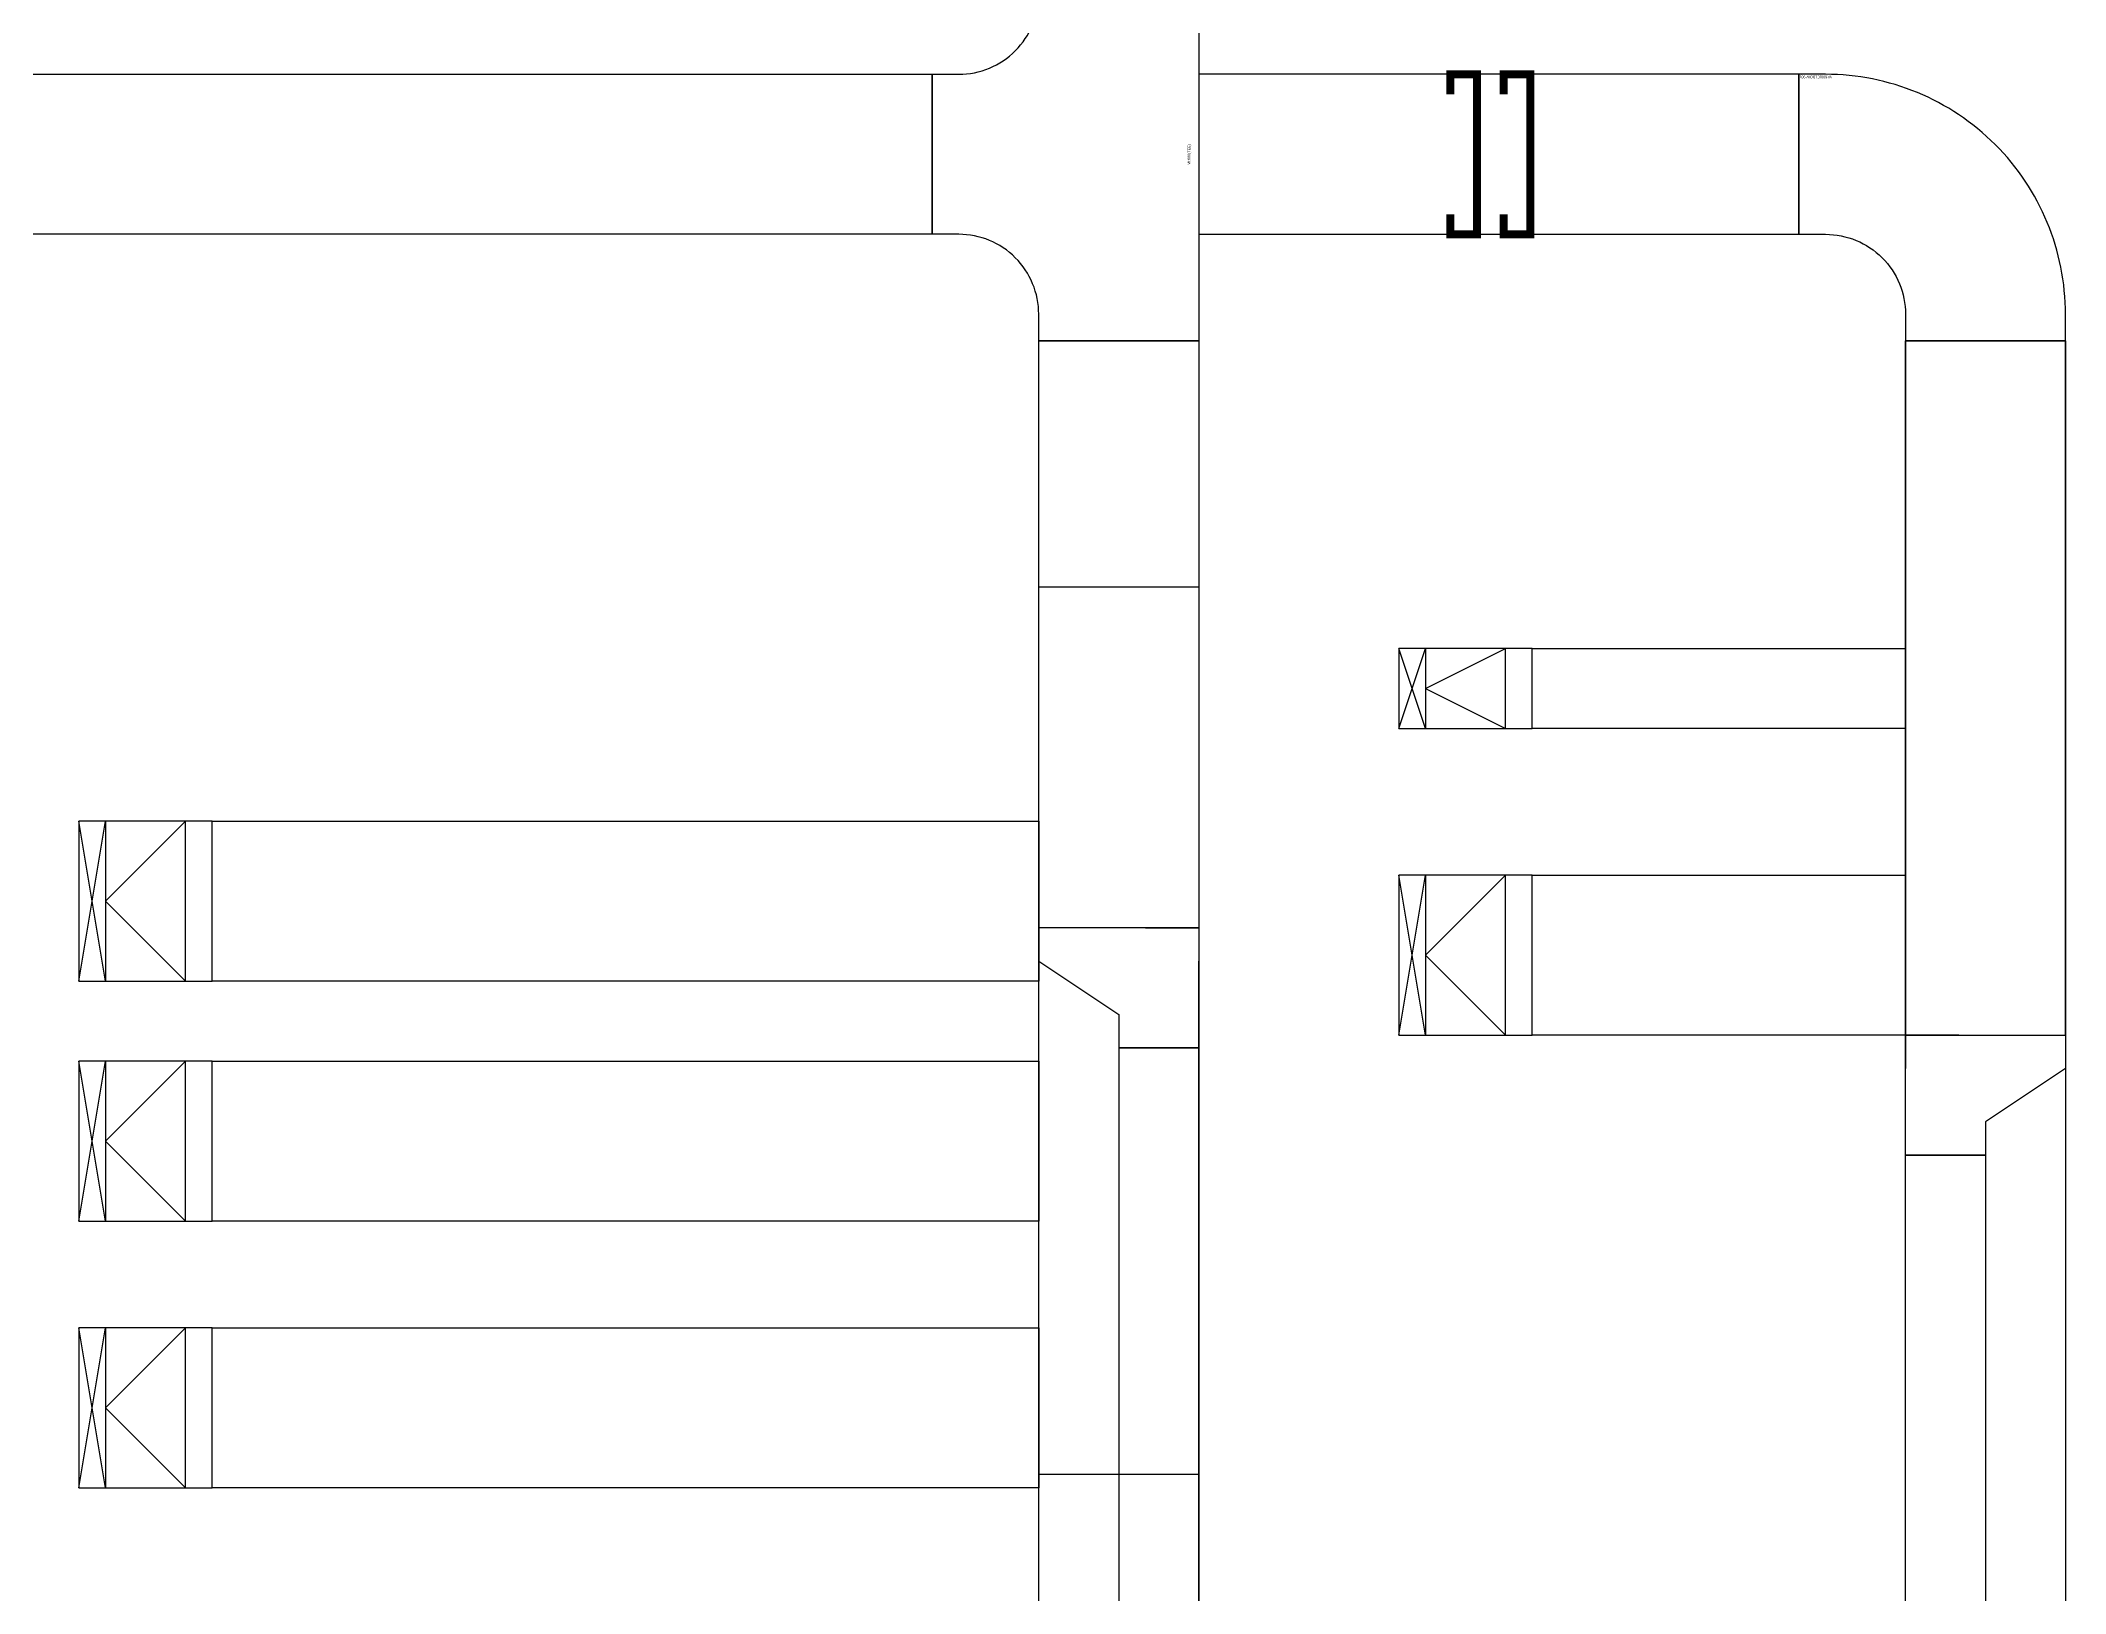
# Model space of a CAD drawing. Header units: millimetres. Extents: x 88028 to 500787, y -530175 to 1035835.
# Drawn here: x 110110 to 117704, y -238192 to -232368 of the extents above; entities that cross this region are included whole.
import ezdxf
from ezdxf.enums import TextEntityAlignment as Align

# ---------------------------------------------------------------- set-up
doc = ezdxf.new("R2010")
doc.units = ezdxf.units.MM
doc.header["$LTSCALE"] = 150
doc.layers.get('Defpoints').update_dxf_attribs({"color": 150})
for name, color, linetype in [('-----26 Electrical Cable Tray', 200, 'Continuous'), ('-----26 Electrical Cable Tray_건물(UPS)', 100, 'Continuous'), ('-----26 Electrical Cable Tray_건물(일반)', 20, 'Continuous')]:
    doc.layers.add(name, color=color, linetype=linetype)
doc.styles.add('LGR', font='LGSmHaTR.ttf')
doc.styles.get("Standard").update_dxf_attribs({"font": ''})
doc.styles.get('Standard').set_extended_font_data('Dotum')
doc.dimstyles.new('전기통신참고용-치수', dxfattribs={"dimscale": 15, "dimtxt": 2, "dimasz": 0, "dimexe": 0, "dimexo": 0, "dimgap": 0.4, "dimtad": 4, "dimdec": 0, "dimzin": 0, "dimdsep": 46, "dimtxsty": 'Standard', "dimblk": 'NONE', "dimcen": 0, "dimse1": 1, "dimse2": 1, "dimsd1": 1, "dimsd2": 1, "dimclrd": 8, "dimclre": 8, "dimclrt": 8, "dimadec": 0, "dimazin": 0, "dimtfac": 1, "dimtdec": 0, "dimtix": 1, "dimtmove": 2, "dimatfit": 0, "dimldrblk": 'NONE', "dimfxl": 2, "dimtolj": 1, "dimtzin": 0, "dimarcsym": 0})

# ---------------------------------------------------------------- blocks, each defined once
blk = doc.blocks.new('*U8')
at = {"color": 0}
blk.add_lwpolyline([(0, 0), (-100, 0, -0.414214), (-400, 300), (-400, 400), (-1000, 400), (-1000, 300, 0.414214), (-100, -600), (0, -600)], format="xyb", close=True, dxfattribs=at)
blk.add_text('W:600(ELBOW 90)', height=10, dxfattribs=at).set_placement((-5, -590), align=Align.MIDDLE_RIGHT)
blk = doc.blocks.new('A$C85de5c4d')
at = {"color": 0}
for p, q in [((0, 0), (0, -400)), ((600, 0), (0, 0)), ((600, -400), (600, 0)), ((0, -400), (0, -500)), ((600, -500), (600, -400)), ((0, -500), (600, -500))]:
    blk.add_line(p, q, dxfattribs=at)
at = {"color": 8}
for p, q in [((0, -100), (600, 0)), ((0, 0), (600, -100)), ((300, -100), (0, -400)), ((600, -100), (0, -100)), ((300, -100), (600, -400)), ((0, -400), (600, -400))]:
    blk.add_line(p, q, dxfattribs=at)
blk = doc.blocks.new('*D24')
at = {"layer": 'Defpoints', "color": 0, "transparency": 16777216}
for p in [(0, 600), (0, 600), (0, 0)]:
    blk.add_point(p, dxfattribs=at)
at = {"color": 8, "transparency": 16777216, "insert": (21.4, 300), "char_height": 30, "attachment_point": 5, "rotation": 90, "style": 'LGR'}
blk.add_mtext('\\A1;{\\C0;600}', dxfattribs=at)
blk = doc.blocks.new('_None')
blk = doc.blocks.new('*D25')
at = {"layer": 'Defpoints', "color": 0, "transparency": 16777216}
for p in [(-450, 300), (-450, 300), (-450, 0)]:
    blk.add_point(p, dxfattribs=at)
at = {"color": 8, "transparency": 16777216, "insert": (-471.4, 150), "char_height": 30, "attachment_point": 5, "rotation": 90, "style": 'LGR'}
blk.add_mtext('\\A1;{\\C0;300}', dxfattribs=at)
blk = doc.blocks.new('*U6')
at = {"color": 0}
blk.add_lwpolyline([(-400, 400), (-400, 300, 0.414214), (-100, 0), (0, 0), (0, -600), (-1400, -600), (-1400, 0), (-1300, 0, 0.414214), (-1000, 300), (-1000, 400)], format="xyb", close=True, dxfattribs=at)
at = {"color": 0, "style": 'LGR'}
blk.add_text('W:600(TEE)', height=10, dxfattribs=at).set_placement((-700, -565), align=Align.MIDDLE)
blk = doc.blocks.new('*D45')
at = {"layer": 'Defpoints', "color": 0, "transparency": 16777216}
for p in [(-450, 600), (-450, 600), (-450, 0)]:
    blk.add_point(p, dxfattribs=at)
at = {"color": 8, "transparency": 16777216, "insert": (-428.6, 300), "char_height": 30, "attachment_point": 5, "rotation": 90, "style": 'LGR'}
blk.add_mtext('\\A1;{\\C0;600}', dxfattribs=at)
blk = doc.blocks.new('*D46')
at = {"layer": 'Defpoints', "color": 0, "transparency": 16777216}
for p in [(0, 300), (0, 300), (0, 0)]:
    blk.add_point(p, dxfattribs=at)
at = {"color": 8, "transparency": 16777216, "insert": (-21.4, 150), "char_height": 30, "attachment_point": 5, "rotation": 90, "style": 'LGR'}
blk.add_mtext('\\A1;{\\C0;300}', dxfattribs=at)
blk = doc.blocks.new('TRAY(VERT)')
at = {"color": 0}
for p, q in [((0, 400), (0, 500)), ((0, 500), (300, 500)), ((300, 500), (300, 400)), ((0, 0), (0, 400)), ((300, 400), (300, 0)), ((300, 0), (0, 0))]:
    blk.add_line(p, q, dxfattribs=at)
at = {"color": 8}
for p, q in [((150, 100), (0, 400)), ((0, 400), (300, 400)), ((150, 100), (300, 400)), ((0, 100), (300, 0)), ((0, 0), (300, 100)), ((300, 100), (0, 100))]:
    blk.add_line(p, q, dxfattribs=at)
blk = doc.blocks.new('*U23')
at = {"color": 0}
for points in [[(-125, 600), (-125, 600), (-325, 300), (-325, 300)], [(0, 0), (0, 600), (-125, 600), (-125, 600)], [(-450, 300), (-450, 0), (-325, 0), (-325, 0)], [(-325, 300), (-325, 300), (-450, 300), (-450, 0)], [(0, 200), (0, 0), (-125, 0), (-125, 0)], [(-325, 0), (-325, 0), (-125, 0), (-125, 0)]]:
    blk.add_lwpolyline(points, dxfattribs=at)
for base, p1, p2, override, picture, middle in [((0, 600), (0, 0), (0, 600), {"dimtxsty": 'LGR', "dimclrd": 8, "dimclre": 8, "dimclrt": 8}, '*D24', (21.4, 300)), ((-450, 300), (-450, 0), (-450, 300), {"dimtad": 1, "dimtxsty": 'LGR', "dimclrd": 8, "dimclre": 8, "dimclrt": 8}, '*D25', (-471.4, 150))]:
    dim = blk.add_linear_dim(base=base, p1=p1, p2=p2, angle=90, text='{\\C0;<>}', dimstyle='전기통신참고용-치수', override=override, dxfattribs=at)
    dim.commit()
    dim.dimension.update_dxf_attribs({"geometry": picture, "text_midpoint": middle})
blk = doc.blocks.new('*U44')
at = {"color": 0}
for points in [[(-450, 0), (-450, 600), (-325, 600), (-325, 600)], [(-325, 600), (-325, 600), (-125, 300), (-125, 300)], [(0, 300), (0, 0), (-125, 0), (-125, 0)], [(-125, 300), (-125, 300), (0, 300), (0, 0)], [(-450, 200), (-450, 0), (-325, 0), (-325, 0)], [(-125, 0), (-125, 0), (-325, 0), (-325, 0)]]:
    blk.add_lwpolyline(points, dxfattribs=at)
for base, p1, p2, override, picture, middle in [((-450, 600), (-450, 0), (-450, 600), {"dimtxsty": 'LGR', "dimclrd": 8, "dimclre": 8, "dimclrt": 8}, '*D45', (-428.6, 300)), ((0, 300), (0, 0), (0, 300), {"dimtad": 1, "dimtxsty": 'LGR', "dimclrd": 8, "dimclre": 8, "dimclrt": 8}, '*D46', (-21.4, 150))]:
    dim = blk.add_linear_dim(base=base, p1=p1, p2=p2, angle=90, text='{\\C0;<>}', dimstyle='전기통신참고용-치수', override=override, dxfattribs=at)
    dim.commit()
    dim.dimension.update_dxf_attribs({"geometry": picture, "text_midpoint": middle})

msp = doc.modelspace()

# ---------------------------------------------------------------- linework, layer by layer
at = {"layer": '-----26 Electrical Cable Tray'}
for points in [[(113453.6, -232495), (113453.6, -233095), (101753.6, -233095), (101753.6, -232495)], [(114453.6, -237745), (113853.6, -237745), (113853.6, -233495), (114453.6, -233495)], [(114453.6, -257295.4), (113853.6, -257295.4), (113853.6, -234417.4), (114453.6, -234417.4)], [(113853.6, -235295), (113853.6, -235895), (110753.6, -235895), (110753.6, -235295)], [(113853.6, -235295), (113853.6, -235895), (110753.6, -235895), (110753.6, -235295)], [(114153.6, -247295), (114453.6, -247295), (114453.6, -236145), (114153.6, -236145)], [(113853.6, -236195), (113853.6, -236795), (110753.6, -236795), (110753.6, -236195)]]:
    msp.add_lwpolyline(points, close=True, dxfattribs=at)
at = {"layer": '-----26 Electrical Cable Tray', "elevation": 0}
msp.add_lwpolyline([(113853.6, -237195), (113853.6, -237795), (110753.6, -237795), (110753.6, -237195)], close=True, dxfattribs=at)
msp.add_lwpolyline([(113853.6, -237195), (113853.6, -237795), (110753.6, -237795), (110753.6, -237195)], close=True, dxfattribs=at)
at = {"layer": '-----26 Electrical Cable Tray_건물(UPS)'}
msp.add_lwpolyline([(113453.6, -232495), (113453.6, -233095), (101753.6, -233095), (101753.6, -232495)], close=True, dxfattribs=at)
at = {"layer": '-----26 Electrical Cable Tray_건물(UPS)', "elevation": 0}
for points in [[(116703.6, -232495), (114453.6, -232495), (114453.6, -233095), (116703.6, -233095)], [(117103.6, -236097.8), (117703.6, -236097.8), (117703.6, -233495), (117103.6, -233495)], [(117103.6, -235497.8), (117103.6, -236097.8), (115703.6, -236097.8), (115703.6, -235497.8)], [(117403.6, -242895), (117103.6, -242895), (117103.6, -236547.8), (117403.6, -236547.8)]]:
    msp.add_lwpolyline(points, close=True, dxfattribs=at)
at = {"layer": '-----26 Electrical Cable Tray_건물(UPS)', "const_width": 30, "elevation": 0}
msp.add_lwpolyline([(115596.4, -232570), (115596.4, -232495), (115696.4, -232495), (115696.4, -233095), (115596.4, -233095), (115596.4, -233020)], dxfattribs=at)
at = {"layer": '-----26 Electrical Cable Tray_건물(일반)'}
msp.add_lwpolyline([(113453.6, -232495), (113453.6, -233095), (101753.6, -233095), (101753.6, -232495)], close=True, dxfattribs=at)
at = {"layer": '-----26 Electrical Cable Tray_건물(일반)', "elevation": 0}
for points in [[(116703.6, -232495), (114453.6, -232495), (114453.6, -233095), (116703.6, -233095)], [(117703.6, -242595), (117103.6, -242595), (117103.6, -233495), (117703.6, -233495)], [(117103.6, -234647.8), (117103.6, -234947.8), (115703.6, -234947.8), (115703.6, -234647.8)]]:
    msp.add_lwpolyline(points, close=True, dxfattribs=at)
at = {"layer": '-----26 Electrical Cable Tray_건물(일반)', "const_width": 30, "elevation": 0}
msp.add_lwpolyline([(115396.4, -232570), (115396.4, -232495), (115496.4, -232495), (115496.4, -233095), (115396.4, -233095), (115396.4, -233020)], dxfattribs=at)

# ---------------------------------------------------------------- block references
at = {"layer": '-----26 Electrical Cable Tray'}
for name, p, rotation in [('*U6', (113853.6, -232095), 89.99999999999999), ('A$C85de5c4d', (110253.6, -235895), 90), ('A$C85de5c4d', (110253.6, -235895), 90), ('A$C85de5c4d', (110253.6, -236795), 90), ('A$C85de5c4d', (110253.6, -237795), 90)]:
    msp.add_blockref(name, p, dxfattribs=dict(at, rotation=rotation))
at = {"layer": '-----26 Electrical Cable Tray', "xscale": -1, "rotation": 90}
msp.add_blockref('*U44', (114453.6, -236145), dxfattribs=at)
at = {"layer": '-----26 Electrical Cable Tray_건물(UPS)'}
for name, p, rotation in [('*U8', (116703.6, -233095), 180), ('A$C85de5c4d', (115203.6, -236097.8), 90)]:
    msp.add_blockref(name, p, dxfattribs=dict(at, rotation=rotation))
at = {"layer": '-----26 Electrical Cable Tray_건물(UPS)', "xscale": -1, "rotation": 270}
msp.add_blockref('*U23', (117103.6, -236097.8), dxfattribs=at)
at = {"layer": '-----26 Electrical Cable Tray_건물(일반)', "rotation": 180}
msp.add_blockref('*U8', (116703.6, -233095), dxfattribs=at)
at = {"layer": '-----26 Electrical Cable Tray_건물(일반)', "xscale": -1, "rotation": 270}
msp.add_blockref('TRAY(VERT)', (115203.6, -234947.8), dxfattribs=at)

doc.saveas('drawing.dxf')
